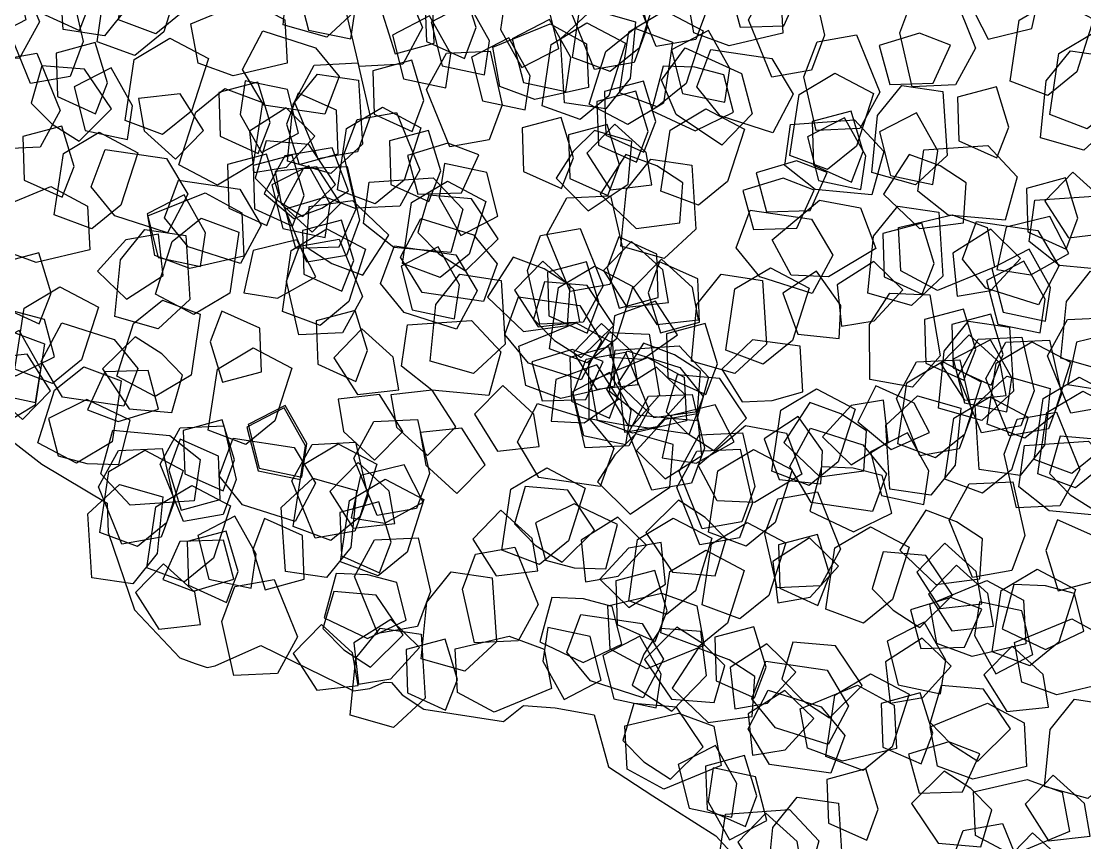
# Model space of a CAD drawing. Header units: metres. Extents: x 1851758 to 1852050, y 5187822 to 5188223.
# Drawn here: x 1851866.828 to 1851867.904, y 5187882.255 to 5187883.087 of the extents above; entities that cross this region are included whole.
import ezdxf

# ---------------------------------------------------------------- set-up
doc = ezdxf.new("R2010")
doc.units = ezdxf.units.M
doc.header["$LTSCALE"] = 2.5
for name, color, linetype in [('PRO_VOI', 7, 'CONTINUOUS'), ('PRO_VOI_PLANCHETTES', 232, 'CONTINUOUS'), ('PRO_VOI_VEG', 81, 'CONTINUOUS')]:
    doc.layers.add(name, color=color, linetype=linetype)

# ---------------------------------------------------------------- blocks, each defined once
blk = doc.blocks.new('arbuste fleurs jaunes')
at = {"layer": 'PRO_VOI_VEG', "color": 76}
blk.add_lwpolyline([(-1.4435, -1.2399), (-0.9817, -1.3474), (-0.8287, -1.3634), (-0.8017, -1.4164), (-0.6877, -1.5364), (-0.5637, -1.586), (-0.5307, -1.5835), (-0.5049, -1.5805), (-0.4917, -1.5706), (-0.4256, -1.4943), (-0.2168, -1.4996), (-0.1885, -1.4808), (-0.1674, -1.457), (-0.1536, -1.4517), (-0.124, -1.4652), (-0.072, -1.4732), (0.0849, -1.428), (0.1084, -1.3819), (0.1684, -1.3593), (0.2458, -1.3393), (0.3162, -1.4228), (0.4223, -1.4384), (0.5719, -1.4579), (0.6235, -1.4795)], dxfattribs=at)
at = {"layer": 'PRO_VOI_VEG'}
for points in [[(0.3293, 0.2892), (0.3958, 0.237), (0.467, 0.294), (0.448, 0.3795), (0.3815, 0.3605)], [(0.6375, 0.3094), (0.6993, 0.1954), (0.666, 0.1146), (0.5758, 0.1004), (0.5378, 0.2097), (0.5568, 0.2857)], [(-0.3283, -0.2392), (-0.39, -0.1252), (-0.3567, -0.0444), (-0.2665, -0.0302), (-0.2285, -0.1394), (-0.2475, -0.2155)], [(0.1051, -0.0873), (0.2188, -0.0249), (0.2998, -0.0576), (0.3146, -0.1477), (0.2056, -0.1864), (0.1294, -0.1679)], [(0.1986, -0.0291), (0.1468, -0.0959), (0.2042, -0.1668), (0.2896, -0.1473), (0.2702, -0.0809)], [(0.7262, -0.0886), (0.6597, -0.0363), (0.5885, -0.0933), (0.6075, -0.1788), (0.674, -0.1598)], [(-0.4268, -0.099), (-0.4786, -0.1658), (-0.4211, -0.2367), (-0.3357, -0.2172), (-0.3552, -0.1508)], [(-0.8494, -0.1256), (-0.7876, -0.2396), (-0.8209, -0.3204), (-0.9111, -0.3346), (-0.9491, -0.2254), (-0.9301, -0.1493)], [(0.4524, -0.1227), (0.5141, -0.2368), (0.4809, -0.3175), (0.3907, -0.3318), (0.3527, -0.2225), (0.3717, -0.1465)], [(0.9535, -0.2401), (0.887, -0.1878), (0.8157, -0.2448), (0.8347, -0.3304), (0.9012, -0.3114)], [(-0.0413, -0.2462), (0.0205, -0.3602), (-0.0128, -0.441), (-0.103, -0.4553), (-0.141, -0.346), (-0.122, -0.2699)], [(0.6796, -0.2743), (0.7414, -0.3883), (0.7081, -0.4691), (0.6179, -0.4833), (0.5799, -0.374), (0.5989, -0.298)], [(-1.3111, -0.5302), (-1.3728, -0.4161), (-1.3396, -0.3353), (-1.2493, -0.3211), (-1.2113, -0.4304), (-1.2303, -0.5064)], [(0.7445, -0.5612), (0.6828, -0.4472), (0.716, -0.3664), (0.8063, -0.3522), (0.8443, -0.4615), (0.8253, -0.5375)], [(-0.726, -0.3725), (-0.6642, -0.4866), (-0.6975, -0.5673), (-0.7877, -0.5816), (-0.8257, -0.4723), (-0.8067, -0.3963)], [(0.186, -0.3977), (0.2477, -0.5118), (0.2145, -0.5925), (0.1242, -0.6068), (0.0862, -0.4975), (0.1052, -0.4215)], [(0.5971, -0.6733), (0.5354, -0.5593), (0.5686, -0.4785), (0.6589, -0.4643), (0.6969, -0.5736), (0.6779, -0.6496)], [(-0.6196, -0.5509), (-0.506, -0.4885), (-0.425, -0.5212), (-0.4101, -0.6113), (-0.5192, -0.65), (-0.5953, -0.6315)], [(0.5817, -0.5547), (0.5299, -0.6215), (0.5873, -0.6924), (0.6727, -0.6728), (0.6533, -0.6065)], [(-0.2912, -0.5666), (-0.3049, -0.6617), (-0.2096, -0.6944), (-0.1339, -0.6464), (-0.1629, -0.5706), (-0.2247, -0.5615)], [(-0.4382, -0.6113), (-0.49, -0.6781), (-0.4326, -0.749), (-0.3472, -0.7295), (-0.3666, -0.6631)], [(-0.294, -0.6195), (-0.2323, -0.7335), (-0.2655, -0.8143), (-0.3557, -0.8285), (-0.3937, -0.7192), (-0.3747, -0.6432)], [(0.6812, -0.6818), (0.6676, -0.7769), (0.7628, -0.8096), (0.8386, -0.7616), (0.8096, -0.6858), (0.7477, -0.6767)], [(-0.0165, -0.6967), (-0.0683, -0.7635), (-0.0108, -0.8344), (0.0746, -0.8149), (0.0551, -0.7485)], [(-0.9489, -0.7311), (-1.0008, -0.7979), (-0.9433, -0.8688), (-0.8579, -0.8493), (-0.8773, -0.7829)], [(-0.6373, -0.7705), (-0.7038, -0.7182), (-0.775, -0.7753), (-0.756, -0.8608), (-0.6895, -0.8418)], [(-0.9111, -0.8047), (-0.8494, -0.9187), (-0.8826, -0.9995), (-0.9728, -1.0137), (-1.0108, -0.9045), (-0.9918, -0.8284)], [(0.7734, -0.8884), (0.7216, -0.9552), (0.779, -1.0261), (0.8644, -1.0065), (0.845, -0.9402)], [(-0.249, -1.0931), (-0.3155, -1.0408), (-0.3867, -1.0978), (-0.3677, -1.1834), (-0.3012, -1.1643)], [(-0.4431, -1.3377), (-0.5048, -1.2237), (-0.4716, -1.1429), (-0.3813, -1.1287), (-0.3434, -1.2379), (-0.3623, -1.314)], [(0.263, -1.1555), (0.2111, -1.2224), (0.2686, -1.2932), (0.354, -1.2737), (0.3346, -1.2073)], [(-0.7933, -1.5132), (-0.8551, -1.3992), (-0.8218, -1.3184), (-0.7316, -1.3041), (-0.6936, -1.4134), (-0.7126, -1.4895)], [(0.4943, -1.2923), (0.4424, -1.3591), (0.4999, -1.43), (0.5853, -1.4104), (0.5659, -1.344)]]:
    blk.add_lwpolyline(points, close=True, dxfattribs=at)
at = {"layer": 'PRO_VOI_VEG', "color": 2}
for points in [[(0.4721, 0.1783), (0.4368, 0.2984), (0.4845, 0.3679), (0.5726, 0.3631), (0.5864, 0.2523), (0.5531, 0.1844)], [(0.2891, 0.2954), (0.3805, 0.2098), (0.3747, 0.1257), (0.2964, 0.0851), (0.2282, 0.1736), (0.2224, 0.249)], [(0.1504, 0.1335), (0.2417, 0.0479), (0.236, -0.0362), (0.1577, -0.0768), (0.0895, 0.0116), (0.0837, 0.0871)], [(0.3572, 0.1027), (0.419, -0.0113), (0.3857, -0.0921), (0.2955, -0.1063), (0.2575, 0.003), (0.2765, 0.079)], [(-0.4368, -0.2109), (-0.3849, -0.1441), (-0.4424, -0.0732), (-0.5278, -0.0927), (-0.5084, -0.1591)], [(0.862, -0.0788), (0.9237, -0.1929), (0.8904, -0.2737), (0.8002, -0.2879), (0.7622, -0.1786), (0.7812, -0.1026)], [(0.6011, -0.1763), (0.5161, -0.2682), (0.4319, -0.263), (0.3908, -0.185), (0.4788, -0.1162), (0.5542, -0.1099)], [(-0.6809, -0.2933), (-0.6184, -0.2407), (-0.6583, -0.1622), (-0.7429, -0.1634), (-0.738, -0.23)], [(-0.7585, -0.4637), (-0.8786, -0.4989), (-0.9481, -0.4512), (-0.9433, -0.3631), (-0.8325, -0.3493), (-0.7646, -0.3826)], [(-0.6286, -0.3997), (-0.5373, -0.4853), (-0.543, -0.5694), (-0.6213, -0.61), (-0.6895, -0.5215), (-0.6953, -0.4461)], [(-0.5546, -0.4056), (-0.6174, -0.4578), (-0.5779, -0.5366), (-0.4933, -0.536), (-0.4979, -0.4694)], [(-0.8426, -0.5879), (-0.7908, -0.521), (-0.8483, -0.4502), (-0.9337, -0.4697), (-0.9142, -0.5361)], [(-0.7634, -0.5778), (-0.701, -0.5252), (-0.7409, -0.4467), (-0.8255, -0.4479), (-0.8205, -0.5145)], [(-0.4063, -0.5713), (-0.3545, -0.5045), (-0.412, -0.4336), (-0.4974, -0.4531), (-0.4779, -0.5195)], [(-0.0534, -0.5701), (0.0093, -0.5179), (-0.0301, -0.4391), (-0.1147, -0.4398), (-0.1102, -0.5064)], [(0.0434, -0.5809), (0.1059, -0.5283), (0.066, -0.4497), (-0.0186, -0.4509), (-0.0137, -0.5175)], [(-1.4398, -0.6101), (-1.388, -0.5433), (-1.4454, -0.4724), (-1.5308, -0.492), (-1.5114, -0.5583)], [(-0.6507, -0.5844), (-0.7166, -0.5192), (-0.7966, -0.5743), (-0.8029, -0.6606), (-0.7274, -0.6817), (-0.6848, -0.6389)], [(-0.995, -0.6733), (-0.9679, -0.5963), (-1.0422, -0.5489), (-1.1144, -0.5929), (-1.0764, -0.6477)], [(-0.3088, -0.6731), (-0.4287, -0.7091), (-0.4985, -0.6619), (-0.4943, -0.5738), (-0.3836, -0.5593), (-0.3154, -0.5922)], [(-0.6817, -0.6913), (-0.6546, -0.6143), (-0.7289, -0.5669), (-0.8012, -0.6109), (-0.7631, -0.6658)], [(-1.3396, -0.596), (-1.2482, -0.6816), (-1.254, -0.7657), (-1.3323, -0.8064), (-1.4004, -0.7179), (-1.4063, -0.6425)], [(-1.1874, -0.7221), (-1.1553, -0.6351), (-1.2386, -0.5851), (-1.3197, -0.6151), (-1.3077, -0.6925), (-1.2512, -0.7136)], [(-0.5525, -0.7271), (-0.5388, -0.632), (-0.6341, -0.5994), (-0.7098, -0.6473), (-0.6808, -0.7232), (-0.619, -0.7323)], [(0.1821, -0.7423), (0.062, -0.7776), (-0.0075, -0.7299), (-0.0028, -0.6418), (0.1081, -0.628), (0.176, -0.6613)], [(0.9061, -0.7436), (0.9221, -0.8349), (1.0193, -0.8364), (1.0744, -0.7697), (1.0251, -0.7088), (0.9656, -0.7189)], [(0.9488, -0.9226), (1.0006, -0.8558), (0.9431, -0.7849), (0.8577, -0.8045), (0.8772, -0.8708)], [(0.0629, -0.914), (-0.057, -0.95), (-0.1269, -0.9027), (-0.1227, -0.8146), (-0.0119, -0.8001), (0.0562, -0.833)], [(-0.2801, -1.004), (-0.253, -0.9269), (-0.3273, -0.8796), (-0.3996, -0.9236), (-0.3615, -0.9784)], [(1.1955, -0.8792), (1.2573, -0.9932), (1.224, -1.074), (1.1338, -1.0883), (1.0958, -0.979), (1.1148, -0.903)], [(-0.7046, -1.1436), (-0.7398, -1.0234), (-0.6921, -0.9539), (-0.604, -0.9587), (-0.5902, -1.0695), (-0.6235, -1.1375)], [(0.1435, -1.0606), (0.1269, -0.9694), (0.0297, -0.9685), (-0.025, -1.0356), (0.0248, -1.0962), (0.0842, -1.0856)], [(-1.1116, -1.1955), (-1.1468, -1.0753), (-1.0991, -1.0058), (-1.011, -1.0106), (-0.9973, -1.1214), (-1.0306, -1.1894)], [(0.3886, -1.1181), (0.3036, -1.21), (0.2194, -1.2048), (0.1783, -1.1268), (0.2664, -1.058), (0.3418, -1.0517)], [(-0.8803, -1.1709), (-1.0004, -1.2062), (-1.0699, -1.1585), (-1.0651, -1.0704), (-0.9543, -1.0566), (-0.8864, -1.0899)], [(0.5159, -1.0947), (0.636, -1.0594), (0.7055, -1.1071), (0.7007, -1.1952), (0.5899, -1.209), (0.522, -1.1757)], [(1.2181, -1.1503), (1.1331, -1.2422), (1.0489, -1.237), (1.0078, -1.1589), (1.0959, -1.0902), (1.1712, -1.0839)], [(-0.6524, -1.1371), (-0.5322, -1.1019), (-0.4627, -1.1496), (-0.4675, -1.2376), (-0.5783, -1.2514), (-0.6462, -1.2181)], [(0.7303, -1.2456), (0.6104, -1.2816), (0.5406, -1.2343), (0.5448, -1.1462), (0.6556, -1.1317), (0.7237, -1.1646)], [(-1.055, -1.2816), (-1.028, -1.2046), (-1.1022, -1.1572), (-1.1745, -1.2012), (-1.1364, -1.256)], [(-0.6864, -1.3135), (-0.624, -1.2608), (-0.6639, -1.1823), (-0.7485, -1.1835), (-0.7435, -1.2501)], [(-0.0575, -1.1739), (0.0043, -1.2879), (-0.029, -1.3687), (-0.1192, -1.383), (-0.1572, -1.2737), (-0.1382, -1.1977)], [(-0.8401, -1.2823), (-0.8566, -1.191), (-0.9538, -1.1902), (-1.0085, -1.2573), (-0.9588, -1.3179), (-0.8994, -1.3073)], [(-0.6706, -1.2848), (-0.7843, -1.3473), (-0.8652, -1.3146), (-0.8801, -1.2244), (-0.771, -1.1857), (-0.6949, -1.2043)], [(0.1777, -1.336), (0.2295, -1.2692), (0.172, -1.1983), (0.0866, -1.2179), (0.1061, -1.2842)], [(-0.4645, -1.3883), (-0.4021, -1.3357), (-0.442, -1.2571), (-0.5266, -1.2583), (-0.5216, -1.3249)], [(0.1449, -1.327), (0.0599, -1.4189), (-0.0242, -1.4137), (-0.0653, -1.3356), (0.0227, -1.2669), (0.0981, -1.2606)], [(0.5219, -1.3245), (0.4369, -1.4164), (0.3527, -1.4112), (0.3116, -1.3331), (0.3996, -1.2644), (0.475, -1.2581)], [(0.7694, -1.2944), (0.8311, -1.4085), (0.7979, -1.4892), (0.7076, -1.5035), (0.6696, -1.3942), (0.6886, -1.3182)], [(0.6006, -1.4539), (0.6525, -1.3871), (0.595, -1.3162), (0.5096, -1.3357), (0.529, -1.4021)], [(-0.1404, -1.3376), (-0.0786, -1.4516), (-0.1119, -1.5324), (-0.2021, -1.5467), (-0.2401, -1.4374), (-0.2211, -1.3614)]]:
    blk.add_lwpolyline(points, close=True, dxfattribs=at)
at = {"layer": 'PRO_VOI_VEG', "color": 67}
for points in [[(0.573, 0.1506), (0.5377, 0.2707), (0.5854, 0.3403), (0.6735, 0.3355), (0.6873, 0.2246), (0.654, 0.1567)], [(0.0308, -0.0162), (-0.0606, 0.0694), (-0.0548, 0.1535), (0.0235, 0.1941), (0.0916, 0.1056), (0.0974, 0.0302)], [(0.2012, 0.1331), (0.2534, 0.0703), (0.3322, 0.1097), (0.3315, 0.1943), (0.2649, 0.1898)], [(-0.1218, 0.1112), (-0.0696, 0.0485), (0.0092, 0.0879), (0.0085, 0.1725), (-0.0581, 0.168)], [(-0.2075, -0.0582), (-0.2989, 0.0273), (-0.2931, 0.1115), (-0.2148, 0.1521), (-0.1467, 0.0636), (-0.1408, -0.0118)], [(-0.1966, 0.0652), (-0.1116, 0.1572), (-0.0275, 0.1519), (0.0137, 0.0739), (-0.0744, 0.0051), (-0.1498, -0.0012)], [(0.6645, 0.0646), (0.6374, -0.0124), (0.7117, -0.0598), (0.7839, -0.0158), (0.7459, 0.039)], [(0.6645, 0.0646), (0.6374, -0.0124), (0.7117, -0.0598), (0.7839, -0.0158), (0.7459, 0.039)], [(-0.3017, -0.1525), (-0.3931, -0.0669), (-0.3873, 0.0172), (-0.309, 0.0579), (-0.2408, -0.0306), (-0.235, -0.106)], [(-0.352, -0.1495), (-0.3873, -0.0294), (-0.3396, 0.0402), (-0.2515, 0.0354), (-0.2377, -0.0754), (-0.271, -0.1434)], [(-0.2355, -0.1744), (-0.2707, -0.0543), (-0.223, 0.0152), (-0.135, 0.0105), (-0.1212, -0.1004), (-0.1545, -0.1683)], [(-0.1813, -0.036), (-0.1461, -0.1561), (-0.1938, -0.2256), (-0.2819, -0.2208), (-0.2957, -0.11), (-0.2624, -0.0421)], [(-0.1783, -0.0882), (-0.1617, -0.1795), (-0.0645, -0.1803), (-0.0099, -0.1132), (-0.0596, -0.0527), (-0.119, -0.0632)], [(-0.6116, -0.1128), (-0.674, -0.1654), (-0.6341, -0.244), (-0.5495, -0.2428), (-0.5544, -0.1762)], [(-0.0761, -0.32), (-0.1113, -0.1998), (-0.0636, -0.1303), (0.0244, -0.1351), (0.0382, -0.2459), (0.0049, -0.3139)], [(0.0832, -0.2056), (0.1354, -0.2684), (0.2142, -0.229), (0.2136, -0.1444), (0.1469, -0.1489)], [(0.8652, -0.3803), (0.7739, -0.2947), (0.7796, -0.2106), (0.8579, -0.1699), (0.9261, -0.2584), (0.9319, -0.3338)], [(0.0739, -0.2491), (0.1261, -0.3119), (0.2049, -0.2725), (0.2042, -0.1879), (0.1376, -0.1924)], [(-0.2175, -0.2358), (-0.2445, -0.3128), (-0.1703, -0.3602), (-0.098, -0.3162), (-0.1361, -0.2614)], [(-0.2175, -0.2358), (-0.2445, -0.3128), (-0.1703, -0.3602), (-0.098, -0.3162), (-0.1361, -0.2614)], [(-0.2798, -0.3852), (-0.193, -0.4178), (-0.1424, -0.3348), (-0.1719, -0.2535), (-0.2494, -0.265), (-0.2708, -0.3214)], [(-1.2183, -0.4654), (-1.2536, -0.3452), (-1.2058, -0.2757), (-1.1178, -0.2805), (-1.104, -0.3913), (-1.1373, -0.4593)], [(0.4516, -0.2959), (0.3747, -0.2683), (0.3269, -0.3423), (0.3704, -0.4148), (0.4255, -0.3771)], [(0.7711, -0.4745), (0.6797, -0.3889), (0.6855, -0.3048), (0.7638, -0.2642), (0.8319, -0.3527), (0.8377, -0.4281)], [(0.7178, -0.4924), (0.6265, -0.4068), (0.6323, -0.3226), (0.7105, -0.282), (0.7787, -0.3705), (0.7845, -0.4459)], [(0.7208, -0.4715), (0.6855, -0.3514), (0.7332, -0.2818), (0.8213, -0.2866), (0.8351, -0.3975), (0.8018, -0.4654)], [(-1.0817, -0.4109), (-0.9967, -0.3189), (-0.9126, -0.3242), (-0.8715, -0.4022), (-0.9595, -0.471), (-1.0349, -0.4773)], [(0.6117, -0.3223), (0.5846, -0.3994), (0.6589, -0.4467), (0.7312, -0.4027), (0.6931, -0.3479)], [(0.6117, -0.3223), (0.5846, -0.3994), (0.6589, -0.4467), (0.7312, -0.4027), (0.6931, -0.3479)], [(0.8373, -0.4965), (0.802, -0.3763), (0.8497, -0.3068), (0.9378, -0.3116), (0.9516, -0.4224), (0.9183, -0.4903)], [(0.856, -0.5195), (0.8208, -0.3994), (0.8685, -0.3298), (0.9565, -0.3346), (0.9703, -0.4455), (0.937, -0.5134)], [(-0.1575, -0.5816), (-0.2489, -0.496), (-0.2431, -0.4119), (-0.1648, -0.3713), (-0.0966, -0.4598), (-0.0908, -0.5352)], [(0.1778, -0.5572), (0.1425, -0.437), (0.1902, -0.3675), (0.2783, -0.3723), (0.2921, -0.4831), (0.2588, -0.551)], [(0.6237, -0.5866), (0.5323, -0.501), (0.5381, -0.4169), (0.6164, -0.3763), (0.6845, -0.4647), (0.6904, -0.5402)], [(-0.6715, -0.5918), (-0.7067, -0.4717), (-0.659, -0.4021), (-0.5709, -0.4069), (-0.5572, -0.5178), (-0.5905, -0.5857)], [(-0.6715, -0.5918), (-0.7067, -0.4717), (-0.659, -0.4021), (-0.5709, -0.4069), (-0.5572, -0.5178), (-0.5905, -0.5857)], [(-0.5721, -0.4692), (-0.5199, -0.5319), (-0.4411, -0.4925), (-0.4417, -0.4079), (-0.5083, -0.4124)], [(0.5734, -0.5836), (0.5381, -0.4635), (0.5858, -0.3939), (0.6739, -0.3987), (0.6877, -0.5096), (0.6544, -0.5775)], [(0.8383, -0.3902), (0.9296, -0.4758), (0.9239, -0.5599), (0.8456, -0.6005), (0.7774, -0.512), (0.7716, -0.4366)], [(0.6899, -0.6085), (0.6546, -0.4884), (0.7023, -0.4189), (0.7904, -0.4237), (0.8042, -0.5345), (0.7709, -0.6024)], [(-1.453, -0.4503), (-1.3617, -0.5359), (-1.3674, -0.62), (-1.4457, -0.6606), (-1.5139, -0.5721), (-1.5197, -0.4967)], [(-1.3256, -0.657), (-1.417, -0.5714), (-1.4112, -0.4873), (-1.3329, -0.4467), (-1.2647, -0.5351), (-1.2589, -0.6106)], [(-0.0873, -0.4374), (-0.1144, -0.5144), (-0.0401, -0.5618), (0.0322, -0.5178), (-0.0059, -0.463)], [(-0.0873, -0.4374), (-0.1144, -0.5144), (-0.0401, -0.5618), (0.0322, -0.5178), (-0.0059, -0.463)], [(-0.0177, -0.4443), (-0.0447, -0.5213), (0.0295, -0.5687), (0.1018, -0.5247), (0.0637, -0.4698)], [(-1.1205, -0.6449), (-1.1557, -0.5248), (-1.108, -0.4553), (-1.02, -0.4601), (-1.0062, -0.5709), (-1.0395, -0.6388)], [(-0.1931, -0.4571), (-0.1017, -0.5427), (-0.1075, -0.6269), (-0.1858, -0.6675), (-0.2539, -0.579), (-0.2598, -0.5036)], [(-0.7586, -0.5122), (-0.8354, -0.4846), (-0.8832, -0.5586), (-0.8397, -0.6311), (-0.7846, -0.5934)], [(-0.4895, -0.6723), (-0.5247, -0.5522), (-0.477, -0.4826), (-0.389, -0.4874), (-0.3752, -0.5982), (-0.4085, -0.6662)], [(-0.8835, -0.4954), (-0.8482, -0.6155), (-0.896, -0.685), (-0.984, -0.6803), (-0.9978, -0.5694), (-0.9645, -0.5015)], [(-0.1472, -0.704), (-0.1824, -0.5839), (-0.1347, -0.5144), (-0.0466, -0.5192), (-0.0329, -0.63), (-0.0661, -0.6979)], [(-0.1472, -0.704), (-0.1824, -0.5839), (-0.1347, -0.5144), (-0.0466, -0.5192), (-0.0329, -0.63), (-0.0661, -0.6979)], [(0.4292, -0.6341), (0.506, -0.6616), (0.5539, -0.5877), (0.5103, -0.5151), (0.4552, -0.5528)], [(-0.6662, -0.7512), (-0.7575, -0.6656), (-0.7518, -0.5815), (-0.6735, -0.5409), (-0.6053, -0.6294), (-0.5995, -0.7048)], [(-0.2339, -0.5488), (-0.2609, -0.6259), (-0.1867, -0.6732), (-0.1144, -0.6292), (-0.1525, -0.5744)], [(-0.2339, -0.5488), (-0.2609, -0.6259), (-0.1867, -0.6732), (-0.1144, -0.6292), (-0.1525, -0.5744)], [(0.3651, -0.7409), (0.3299, -0.6208), (0.3776, -0.5512), (0.4656, -0.556), (0.4794, -0.6668), (0.4461, -0.7348)], [(-0.248, -0.6349), (-0.1281, -0.5989), (-0.0583, -0.6461), (-0.0625, -0.7342), (-0.1732, -0.7487), (-0.2414, -0.7158)], [(-0.7512, -0.6721), (-0.699, -0.7349), (-0.6202, -0.6955), (-0.6209, -0.6109), (-0.6875, -0.6154)], [(-0.7512, -0.6721), (-0.699, -0.7349), (-0.6202, -0.6955), (-0.6209, -0.6109), (-0.6875, -0.6154)], [(-0.0445, -0.7288), (0.0405, -0.6369), (0.1246, -0.6422), (0.1657, -0.7202), (0.0777, -0.7889), (0.0023, -0.7952)], [(-0.0445, -0.7288), (0.0405, -0.6369), (0.1246, -0.6422), (0.1657, -0.7202), (0.0777, -0.7889), (0.0023, -0.7952)], [(-0.0399, -0.6506), (-0.1023, -0.7032), (-0.0624, -0.7817), (0.0222, -0.7805), (0.0172, -0.714)], [(-0.0399, -0.6506), (-0.1023, -0.7032), (-0.0624, -0.7817), (0.0222, -0.7805), (0.0172, -0.714)], [(-0.0046, -0.6456), (0.0868, -0.7312), (0.081, -0.8153), (0.0027, -0.8559), (-0.0655, -0.7675), (-0.0713, -0.692)], [(0.1609, -0.8772), (0.0695, -0.7917), (0.0753, -0.7075), (0.1536, -0.6669), (0.2218, -0.7554), (0.2276, -0.8308)], [(0.4528, -0.6906), (0.4694, -0.7819), (0.5666, -0.7827), (0.6213, -0.7156), (0.5716, -0.655), (0.5122, -0.6656)], [(-1.1704, -0.8781), (-1.2056, -0.7579), (-1.1579, -0.6884), (-1.0699, -0.6932), (-1.0561, -0.804), (-1.0894, -0.872)], [(-0.6265, -0.681), (-0.5351, -0.7666), (-0.5409, -0.8507), (-0.6192, -0.8913), (-0.6874, -0.8028), (-0.6932, -0.7274)], [(-0.1683, -0.7432), (-0.1161, -0.806), (-0.0373, -0.7666), (-0.038, -0.682), (-0.1046, -0.6865)], [(0.0989, -0.8174), (0.1758, -0.8449), (0.2236, -0.7709), (0.1801, -0.6984), (0.125, -0.7361)], [(0.2864, -0.9052), (0.195, -0.8196), (0.2008, -0.7355), (0.2791, -0.6948), (0.3473, -0.7833), (0.3531, -0.8587)], [(0.9233, -0.8853), (0.888, -0.7652), (0.9357, -0.6956), (1.0238, -0.7004), (1.0376, -0.8112), (1.0043, -0.8792)], [(0.9233, -0.8853), (0.888, -0.7652), (0.9357, -0.6956), (1.0238, -0.7004), (1.0376, -0.8112), (1.0043, -0.8792)], [(0.2959, -0.9369), (0.2045, -0.8513), (0.2103, -0.7672), (0.2886, -0.7266), (0.3568, -0.815), (0.3626, -0.8905)], [(0.7442, -0.7258), (0.7171, -0.8028), (0.7914, -0.8502), (0.8636, -0.8062), (0.8256, -0.7514)], [(0.4664, -0.7398), (0.5578, -0.8254), (0.552, -0.9096), (0.4737, -0.9502), (0.4056, -0.8617), (0.3997, -0.7863)], [(-0.8169, -0.7534), (-0.7816, -0.8736), (-0.8293, -0.9431), (-0.9174, -0.9383), (-0.9312, -0.8275), (-0.8979, -0.7595)], [(0.5814, -0.9483), (0.5462, -0.8282), (0.5939, -0.7587), (0.682, -0.7635), (0.6957, -0.8743), (0.6624, -0.9422)], [(0.7844, -0.7568), (0.7573, -0.8338), (0.8316, -0.8812), (0.9039, -0.8372), (0.8658, -0.7824)], [(0.7681, -0.8508), (0.8531, -0.7588), (0.9373, -0.7641), (0.9784, -0.8421), (0.8903, -0.9109), (0.8149, -0.9172)], [(0.9566, -0.8495), (1.0416, -0.7576), (1.1257, -0.7628), (1.1668, -0.8409), (1.0788, -0.9096), (1.0034, -0.9159)], [(0.9566, -0.8495), (1.0416, -0.7576), (1.1257, -0.7628), (1.1668, -0.8409), (1.0788, -0.9096), (1.0034, -0.9159)], [(0.7377, -0.8773), (0.7899, -0.9401), (0.8687, -0.9006), (0.868, -0.8161), (0.8014, -0.8206)], [(-1.2858, -0.9209), (-1.2008, -0.829), (-1.1166, -0.8342), (-1.0755, -0.9123), (-1.1636, -0.981), (-1.2389, -0.9873)], [(-0.5083, -0.8268), (-0.5354, -0.9038), (-0.4611, -0.9512), (-0.3889, -0.9072), (-0.4269, -0.8523)], [(-0.8182, -0.9368), (-0.7829, -1.0569), (-0.8306, -1.1264), (-0.9187, -1.1216), (-0.9325, -1.0108), (-0.8992, -0.9429)], [(-0.3224, -1.1567), (-0.4137, -1.0712), (-0.408, -0.987), (-0.3297, -0.9464), (-0.2615, -1.0349), (-0.2557, -1.1103)], [(-0.0635, -1.115), (-0.0988, -0.9949), (-0.0511, -0.9254), (0.037, -0.9301), (0.0508, -1.041), (0.0175, -1.1089)], [(0.2985, -1.1316), (0.2632, -1.0114), (0.311, -0.9419), (0.399, -0.9467), (0.4128, -1.0575), (0.3795, -1.1255)], [(0.1982, -0.983), (0.1213, -0.9555), (0.0735, -1.0294), (0.117, -1.102), (0.1721, -1.0642)], [(0.1412, -1.0846), (0.218, -1.1122), (0.2659, -1.0382), (0.2223, -0.9657), (0.1673, -1.0034)], [(0.8734, -1.0758), (0.9584, -0.9839), (1.0425, -0.9892), (1.0836, -1.0672), (0.9956, -1.1359), (0.9202, -1.1422)], [(0.7063, -1.2189), (0.671, -1.0987), (0.7188, -1.0292), (0.8068, -1.034), (0.8206, -1.1448), (0.7873, -1.2128)], [(0.826, -1.022), (0.7635, -1.0746), (0.8035, -1.1532), (0.888, -1.152), (0.8831, -1.0854)], [(0.826, -1.022), (0.7635, -1.0746), (0.8035, -1.1532), (0.888, -1.152), (0.8831, -1.0854)], [(-0.4166, -1.251), (-0.5079, -1.1654), (-0.5021, -1.0813), (-0.4239, -1.0407), (-0.3557, -1.1291), (-0.3499, -1.2046)], [(-0.0993, -1.0421), (-0.1264, -1.1192), (-0.0521, -1.1665), (0.0201, -1.1225), (-0.0179, -1.0677)], [(-0.4669, -1.248), (-0.5021, -1.1279), (-0.4544, -1.0583), (-0.3663, -1.0631), (-0.3525, -1.174), (-0.3858, -1.2419)], [(0.6193, -1.1532), (0.7043, -1.0613), (0.7884, -1.0665), (0.8295, -1.1446), (0.7415, -1.2133), (0.6661, -1.2196)], [(0.6193, -1.1532), (0.7043, -1.0613), (0.7884, -1.0665), (0.8295, -1.1446), (0.7415, -1.2133), (0.6661, -1.2196)], [(1.1402, -1.0607), (1.1132, -1.1377), (1.1874, -1.1851), (1.2597, -1.1411), (1.2216, -1.0863)], [(-1.218, -1.1144), (-1.2015, -1.2057), (-1.1043, -1.2065), (-1.0496, -1.1394), (-1.0993, -1.0789), (-1.1587, -1.0894)], [(-0.8136, -1.1471), (-0.8658, -1.0843), (-0.9446, -1.1237), (-0.9439, -1.2083), (-0.8773, -1.2038)], [(-0.3503, -1.2729), (-0.3856, -1.1528), (-0.3379, -1.0833), (-0.2498, -1.0881), (-0.236, -1.1989), (-0.2693, -1.2668)], [(0.8568, -1.1447), (0.909, -1.2074), (0.9878, -1.168), (0.9871, -1.0834), (0.9205, -1.0879)], [(-0.6882, -1.1124), (-0.7506, -1.165), (-0.7107, -1.2435), (-0.6261, -1.2423), (-0.631, -1.1757)], [(-0.0422, -1.0979), (0.0492, -1.1835), (0.0434, -1.2676), (-0.0349, -1.3083), (-0.1031, -1.2198), (-0.1089, -1.1443)], [(0.3232, -1.108), (0.2911, -1.195), (0.3744, -1.245), (0.4556, -1.215), (0.4436, -1.1376), (0.387, -1.1165)], [(0.3232, -1.108), (0.2911, -1.195), (0.3744, -1.245), (0.4556, -1.215), (0.4436, -1.1376), (0.387, -1.1165)], [(-1.079, -1.124), (-1.0437, -1.2441), (-1.0915, -1.3137), (-1.1795, -1.3089), (-1.1933, -1.198), (-1.16, -1.1301)], [(-0.9064, -1.1264), (-0.8711, -1.2465), (-0.9188, -1.316), (-1.0069, -1.3112), (-1.0207, -1.2004), (-0.9874, -1.1325)], [(-0.6726, -1.3322), (-0.764, -1.2466), (-0.7582, -1.1625), (-0.6799, -1.1219), (-0.6117, -1.2104), (-0.6059, -1.2858)], [(-0.3309, -1.1303), (-0.3934, -1.1829), (-0.3535, -1.2614), (-0.2689, -1.2602), (-0.2738, -1.1937)], [(0.6523, -1.1598), (0.5754, -1.1323), (0.5276, -1.2063), (0.5711, -1.2788), (0.6262, -1.2411)], [(1.1512, -1.1839), (1.1241, -1.2609), (1.1984, -1.3083), (1.2707, -1.2643), (1.2326, -1.2095)], [(1.1512, -1.1839), (1.1241, -1.2609), (1.1984, -1.3083), (1.2707, -1.2643), (1.2326, -1.2095)], [(-0.7668, -1.4265), (-0.8582, -1.3409), (-0.8524, -1.2568), (-0.7741, -1.2161), (-0.7059, -1.3046), (-0.7001, -1.38)], [(0.7906, -1.208), (0.7282, -1.2606), (0.7681, -1.3391), (0.8527, -1.3379), (0.8477, -1.2713)], [(0.7906, -1.208), (0.7282, -1.2606), (0.7681, -1.3391), (0.8527, -1.3379), (0.8477, -1.2713)], [(-0.8171, -1.4235), (-0.8523, -1.3034), (-0.8046, -1.2338), (-0.7166, -1.2386), (-0.7028, -1.3494), (-0.7361, -1.4174)], [(-0.7006, -1.4484), (-0.7358, -1.3283), (-0.6881, -1.2588), (-0.6, -1.2635), (-0.5863, -1.3744), (-0.6196, -1.4423)], [(0.5563, -1.2863), (0.4939, -1.3389), (0.5338, -1.4174), (0.6184, -1.4162), (0.6134, -1.3496)], [(0.5563, -1.2863), (0.4939, -1.3389), (0.5338, -1.4174), (0.6184, -1.4162), (0.6134, -1.3496)], [(-0.5312, -1.3952), (-0.5834, -1.3324), (-0.6622, -1.3719), (-0.6615, -1.4564), (-0.5949, -1.4519)], [(-0.4566, -1.3618), (-0.3652, -1.4474), (-0.371, -1.5315), (-0.4493, -1.5721), (-0.5175, -1.4836), (-0.5233, -1.4082)], [(0.6446, -1.3742), (0.6175, -1.4512), (0.6918, -1.4986), (0.7641, -1.4546), (0.726, -1.3998)], [(0.6446, -1.3742), (0.6175, -1.4512), (0.6918, -1.4986), (0.7641, -1.4546), (0.726, -1.3998)], [(-0.3319, -1.4047), (-0.359, -1.4818), (-0.2847, -1.5291), (-0.2125, -1.4851), (-0.2506, -1.4303)], [(-0.3319, -1.4047), (-0.359, -1.4818), (-0.2847, -1.5291), (-0.2125, -1.4851), (-0.2506, -1.4303)], [(-0.6735, -1.4267), (-0.7006, -1.5037), (-0.6263, -1.5511), (-0.554, -1.5071), (-0.5921, -1.4523)], [(-0.6735, -1.4267), (-0.7006, -1.5037), (-0.6263, -1.5511), (-0.554, -1.5071), (-0.5921, -1.4523)]]:
    blk.add_lwpolyline(points, close=True, dxfattribs=at)
at = {"layer": 'PRO_VOI_VEG', "color": 76}
for points in [[(0.4516, 0.1565), (0.3889, 0.1043), (0.4283, 0.0255), (0.5129, 0.0262), (0.5084, 0.0928)], [(0.6558, 0.0477), (0.5931, -0.0045), (0.6325, -0.0832), (0.7171, -0.0826), (0.7126, -0.016)], [(-0.105, -0.017), (0.0151, 0.0182), (0.0846, -0.0295), (0.0798, -0.1176), (-0.031, -0.1314), (-0.0989, -0.0981)], [(0.2051, -0.0116), (0.1423, -0.0638), (0.1817, -0.1426), (0.2663, -0.1419), (0.2618, -0.0753)], [(-0.2017, -0.1325), (-0.2645, -0.1847), (-0.225, -0.2635), (-0.1405, -0.2628), (-0.145, -0.1962)], [(-0.207, -0.1573), (-0.2698, -0.2095), (-0.2303, -0.2883), (-0.1458, -0.2876), (-0.1503, -0.221)], [(0.43, -0.1572), (0.3672, -0.2094), (0.4066, -0.2882), (0.4912, -0.2876), (0.4867, -0.2209)], [(-0.3219, -0.2691), (-0.3847, -0.3213), (-0.3453, -0.4001), (-0.2607, -0.3995), (-0.2652, -0.3328)], [(0.6342, -0.266), (0.5714, -0.3182), (0.6108, -0.3969), (0.6954, -0.3963), (0.6909, -0.3297)], [(-0.6451, -0.2909), (-0.7078, -0.3431), (-0.6684, -0.4219), (-0.5838, -0.4212), (-0.5883, -0.3546)], [(0.9972, -0.5394), (1.0299, -0.4526), (0.9469, -0.402), (0.8655, -0.4315), (0.8771, -0.509), (0.9335, -0.5304)], [(-0.9091, -0.4618), (-0.9719, -0.514), (-0.9325, -0.5927), (-0.8479, -0.5921), (-0.8524, -0.5255)], [(-0.3675, -0.6323), (-0.3348, -0.5455), (-0.4178, -0.4949), (-0.4992, -0.5244), (-0.4876, -0.6019), (-0.4313, -0.6234)], [(-1.2416, -0.527), (-1.3043, -0.5792), (-1.2649, -0.658), (-1.1803, -0.6574), (-1.1848, -0.5907)], [(-0.7124, -0.6707), (-0.6797, -0.5839), (-0.7627, -0.5333), (-0.8441, -0.5628), (-0.8325, -0.6403), (-0.7761, -0.6617)], [(-0.0814, -0.6936), (-0.0487, -0.6068), (-0.1317, -0.5562), (-0.2131, -0.5857), (-0.2015, -0.6632), (-0.1451, -0.6846)], [(0.9927, -0.7175), (1.0554, -0.6653), (1.016, -0.5865), (0.9314, -0.5871), (0.9359, -0.6537)], [(-0.5191, -0.6465), (-0.399, -0.6112), (-0.3295, -0.6589), (-0.3343, -0.747), (-0.4451, -0.7608), (-0.513, -0.7275)], [(0.2411, -0.7514), (0.2738, -0.6647), (0.1908, -0.6141), (0.1094, -0.6435), (0.121, -0.721), (0.1774, -0.7425)], [(0.5844, -0.7292), (0.4642, -0.7644), (0.3947, -0.7167), (0.3995, -0.6286), (0.5103, -0.6148), (0.5782, -0.6481)], [(-0.6383, -0.6444), (-0.7011, -0.6966), (-0.6617, -0.7753), (-0.5771, -0.7747), (-0.5816, -0.7081)], [(-1.1324, -0.7146), (-1.0123, -0.6794), (-0.9427, -0.7271), (-0.9475, -0.8152), (-1.0584, -0.829), (-1.1263, -0.7957)], [(-0.9716, -0.7092), (-0.8515, -0.6739), (-0.7819, -0.7216), (-0.7867, -0.8097), (-0.8975, -0.8235), (-0.9655, -0.7902)], [(0.77, -0.902), (0.8026, -0.8153), (0.7196, -0.7647), (0.6382, -0.7941), (0.6498, -0.8716), (0.7062, -0.8931)], [(0.0543, -0.9077), (0.1413, -0.9398), (0.1913, -0.8565), (0.1613, -0.7753), (0.0839, -0.7874), (0.0628, -0.8439)], [(0.5029, -0.8179), (0.4401, -0.8701), (0.4795, -0.9488), (0.5641, -0.9482), (0.5596, -0.8816)], [(0.2128, -1.1001), (0.1768, -0.9802), (0.224, -0.9104), (0.3121, -0.9146), (0.3266, -1.0254), (0.2937, -1.0935)], [(0.0573, -1.086), (0.0899, -0.9992), (0.0069, -0.9486), (-0.0744, -0.9781), (-0.0629, -1.0556), (-0.0065, -1.0771)], [(0.9897, -1.0987), (1.0223, -1.0119), (0.9394, -0.9613), (0.858, -0.9908), (0.8695, -1.0683), (0.9259, -1.0897)], [(0.6806, -1.1447), (0.7133, -1.0579), (0.6303, -1.0073), (0.5489, -1.0368), (0.5605, -1.1143), (0.6168, -1.1357)], [(0.2347, -1.0222), (0.1719, -1.0744), (0.2114, -1.1532), (0.2959, -1.1525), (0.2914, -1.0859)], [(-0.9186, -1.0338), (-0.9513, -1.1206), (-0.8683, -1.1712), (-0.7869, -1.1417), (-0.7985, -1.0642), (-0.8549, -1.0428)], [(0.4646, -1.0417), (0.4018, -1.0939), (0.4412, -1.1727), (0.5258, -1.1721), (0.5213, -1.1055)], [(0.4405, -1.3924), (0.4732, -1.3056), (0.3902, -1.2551), (0.3088, -1.2845), (0.3204, -1.362), (0.3768, -1.3835)], [(-0.2057, -1.441), (-0.1731, -1.3543), (-0.2561, -1.3037), (-0.3375, -1.3331), (-0.3259, -1.4106), (-0.2695, -1.4321)], [(-0.5863, -1.314), (-0.6491, -1.3662), (-0.6096, -1.4449), (-0.5251, -1.4443), (-0.5296, -1.3777)], [(-0.0922, -1.3262), (-0.155, -1.3784), (-0.1155, -1.4571), (-0.031, -1.4565), (-0.0355, -1.3899)]]:
    blk.add_lwpolyline(points, close=True, dxfattribs=at)
at = {"layer": 'PRO_VOI_VEG', "color": 88}
for points in [[(0.1306, -0.145), (0.0953, -0.0249), (0.143, 0.0447), (0.2311, 0.0399), (0.2449, -0.071), (0.2116, -0.1389)], [(-0.153, -0.0359), (-0.0278, -0.0352), (0.0258, -0.1003), (-0.0031, -0.1836), (-0.1134, -0.1663), (-0.1695, -0.1155)], [(0.3489, -0.0417), (0.3353, -0.1367), (0.4305, -0.1694), (0.5062, -0.1214), (0.4772, -0.0456), (0.4154, -0.0365)], [(0.5291, -0.1078), (0.6492, -0.0725), (0.7187, -0.1202), (0.7139, -0.2083), (0.6031, -0.2221), (0.5352, -0.1888)], [(0.6417, -0.1387), (0.5622, -0.1099), (0.5125, -0.1865), (0.5574, -0.2617), (0.6145, -0.2227)], [(-0.7449, -0.1367), (-0.653, -0.2217), (-0.6582, -0.3058), (-0.7362, -0.347), (-0.805, -0.2589), (-0.8113, -0.1835)], [(0.1696, -0.315), (0.2229, -0.2017), (0.3047, -0.1812), (0.3674, -0.2432), (0.3043, -0.3353), (0.2343, -0.3641)], [(-0.5017, -0.4179), (-0.5931, -0.3323), (-0.5873, -0.2482), (-0.509, -0.2076), (-0.4409, -0.2961), (-0.435, -0.3715)], [(0.1039, -0.2792), (0.224, -0.2439), (0.2936, -0.2916), (0.2888, -0.3797), (0.1779, -0.3935), (0.11, -0.3602)], [(0.5059, -0.2822), (0.5765, -0.3857), (0.5525, -0.4665), (0.4673, -0.4891), (0.42, -0.3879), (0.4307, -0.313)], [(0.2775, -0.3349), (0.2343, -0.4042), (0.2965, -0.4666), (0.3766, -0.4394), (0.3514, -0.3775)], [(0.3546, -0.5684), (0.3113, -0.4865), (0.2184, -0.5151), (0.1865, -0.5955), (0.2522, -0.6382), (0.3056, -0.6102)], [(0.4836, -0.4952), (0.4811, -0.5768), (0.5662, -0.5995), (0.6218, -0.5358), (0.5689, -0.495)], [(0.0761, -0.5703), (0.0071, -0.5267), (-0.0557, -0.5885), (-0.029, -0.6687), (0.033, -0.6439)], [(0.824, -0.7658), (0.7326, -0.6803), (0.7384, -0.5961), (0.8167, -0.5555), (0.8849, -0.644), (0.8907, -0.7194)], [(-0.8321, -0.5868), (-0.8949, -0.639), (-0.8554, -0.7178), (-0.7709, -0.7171), (-0.7754, -0.6505)], [(0.0238, -0.5926), (0.0943, -0.696), (0.0704, -0.7769), (-0.0149, -0.7995), (-0.0622, -0.6983), (-0.0514, -0.6234)], [(0.367, -0.6179), (0.3238, -0.6872), (0.386, -0.7496), (0.4661, -0.7224), (0.4409, -0.6605)], [(0.2252, -0.7921), (0.2784, -0.6788), (0.3602, -0.6584), (0.423, -0.7203), (0.3598, -0.8125), (0.2899, -0.8413)], [(0.0227, -0.7373), (-0.0463, -0.6936), (-0.1091, -0.7554), (-0.0824, -0.8357), (-0.0204, -0.8109)], [(0.3009, -0.9059), (0.2657, -0.7857), (0.3134, -0.7162), (0.4015, -0.721), (0.4152, -0.8318), (0.3819, -0.8997)], [(0.351, -1.0453), (0.3158, -0.9252), (0.3635, -0.8557), (0.4516, -0.8605), (0.4653, -0.9713), (0.432, -1.0392)], [(-0.1942, -1.049), (-0.1667, -0.9721), (-0.2406, -0.9243), (-0.3132, -0.9678), (-0.2755, -1.0229)], [(-0.3738, -1.0573), (-0.3462, -0.9804), (-0.4202, -0.9326), (-0.4927, -0.9761), (-0.455, -1.0312)], [(-0.2204, -1.3734), (-0.3118, -1.2878), (-0.306, -1.2037), (-0.2277, -1.1631), (-0.1596, -1.2516), (-0.1538, -1.327)], [(1.0882, -1.1922), (1.1796, -1.2778), (1.1738, -1.3619), (1.0955, -1.4025), (1.0274, -1.3141), (1.0216, -1.2386)], [(-0.1322, -1.3638), (-0.209, -1.3363), (-0.2568, -1.4103), (-0.2133, -1.4828), (-0.1582, -1.4451)]]:
    blk.add_lwpolyline(points, close=True, dxfattribs=at)
at = {"layer": 'PRO_VOI_VEG', "color": 52}
for points in [[(0.6184, -0.0194), (0.732, 0.0431), (0.813, 0.0103), (0.8278, -0.0798), (0.7188, -0.1185), (0.6426, -0.1)], [(0.3267, 0.0412), (0.2749, -0.0256), (0.3323, -0.0965), (0.4177, -0.0769), (0.3983, -0.0106)], [(0.3714, -0.021), (0.4851, 0.0415), (0.566, 0.0088), (0.5809, -0.0814), (0.4718, -0.1201), (0.3957, -0.1016)], [(-0.1253, 0.0158), (-0.1771, -0.051), (-0.1196, -0.1219), (-0.0342, -0.1023), (-0.0537, -0.0359)], [(0.6495, -0.1144), (0.5976, -0.1813), (0.6551, -0.2521), (0.7405, -0.2326), (0.7211, -0.1662)], [(-0.59, -0.1374), (-0.6418, -0.2042), (-0.5844, -0.2751), (-0.499, -0.2555), (-0.5184, -0.1892)], [(0.6496, -0.1407), (0.5978, -0.2075), (0.6553, -0.2784), (0.7407, -0.2588), (0.7212, -0.1925)], [(-0.486, -0.1673), (-0.5378, -0.2342), (-0.4804, -0.305), (-0.395, -0.2855), (-0.4144, -0.2191)], [(-0.8662, -0.1852), (-0.918, -0.252), (-0.8606, -0.3229), (-0.7752, -0.3034), (-0.7946, -0.237)], [(-0.6501, -0.1942), (-0.702, -0.261), (-0.6445, -0.3319), (-0.5591, -0.3124), (-0.5785, -0.246)], [(-0.1717, -0.282), (-0.1854, -0.3771), (-0.0902, -0.4098), (-0.0144, -0.3618), (-0.0434, -0.286), (-0.1053, -0.2769)], [(0.6554, -0.3137), (0.6035, -0.3805), (0.661, -0.4514), (0.7464, -0.4318), (0.727, -0.3655)], [(0.8077, -0.4791), (0.9213, -0.4166), (1.0023, -0.4493), (1.0171, -0.5395), (0.9081, -0.5782), (0.832, -0.5597)], [(-1.1907, -0.5594), (-1.2425, -0.6263), (-1.185, -0.6971), (-1.0996, -0.6776), (-1.1191, -0.6112)], [(-0.7443, -0.5719), (-0.7961, -0.6387), (-0.7387, -0.7096), (-0.6533, -0.6901), (-0.6727, -0.6237)], [(0.3768, -0.5821), (0.3631, -0.6772), (0.4584, -0.7098), (0.5341, -0.6618), (0.5051, -0.586), (0.4432, -0.5769)], [(-0.0252, -0.6511), (0.0884, -0.5886), (0.1694, -0.6214), (0.1843, -0.7115), (0.0752, -0.7502), (-0.0009, -0.7317)], [(0.0212, -0.6143), (0.0076, -0.7094), (0.1028, -0.742), (0.1785, -0.694), (0.1495, -0.6182), (0.0877, -0.6091)], [(0.2715, -0.7187), (0.205, -0.6665), (0.1337, -0.7235), (0.1527, -0.809), (0.2192, -0.79)], [(-0.4282, -0.7809), (-0.3146, -0.7184), (-0.2336, -0.7512), (-0.2188, -0.8413), (-0.3278, -0.88), (-0.404, -0.8615)], [(-0.5843, -1.0324), (-0.6361, -1.0992), (-0.5786, -1.1701), (-0.4932, -1.1505), (-0.5127, -1.0842)], [(-0.5844, -1.0379), (-0.6363, -1.1047), (-0.5788, -1.1756), (-0.4934, -1.156), (-0.5128, -1.0897)], [(0.2905, -1.2521), (0.3854, -1.2663), (0.4187, -1.1713), (0.3712, -1.0953), (0.2952, -1.1238), (0.2857, -1.1856)], [(-1.1363, -1.1207), (-1.1882, -1.1876), (-1.1307, -1.2584), (-1.0453, -1.2389), (-1.0647, -1.1725)], [(0.3803, -1.1284), (0.3666, -1.2235), (0.4618, -1.2561), (0.5376, -1.2082), (0.5086, -1.1324), (0.4467, -1.1233)], [(-0.5829, -1.2791), (-0.6347, -1.3459), (-0.5773, -1.4168), (-0.4919, -1.3972), (-0.5113, -1.3308)], [(0.5711, -1.41), (0.6847, -1.3475), (0.7657, -1.3802), (0.7805, -1.4704), (0.6715, -1.5091), (0.5954, -1.4905)]]:
    blk.add_lwpolyline(points, close=True, dxfattribs=at)
at = {"layer": 'PRO_VOI_VEG', "color": 55}
for points in [[(-0.3666, -0.2635), (-0.4026, -0.1436), (-0.3553, -0.0738), (-0.2672, -0.078), (-0.2527, -0.1887), (-0.2856, -0.2569)], [(-0.5074, -0.1978), (-0.4219, -0.1064), (-0.3377, -0.1122), (-0.2971, -0.1905), (-0.3856, -0.2586), (-0.461, -0.2645)], [(-0.2313, -0.2429), (-0.294, -0.2951), (-0.2546, -0.3738), (-0.17, -0.3732), (-0.1745, -0.3066)], [(0.5797, -0.28), (0.5169, -0.3322), (0.5564, -0.411), (0.6409, -0.4104), (0.6364, -0.3438)], [(-1.2386, -0.5236), (-1.2746, -0.4037), (-1.2273, -0.3339), (-1.1392, -0.3381), (-1.1247, -0.4488), (-1.1576, -0.517)], [(-0.7334, -0.5517), (-0.8253, -0.4667), (-0.82, -0.3825), (-0.742, -0.3414), (-0.6733, -0.4295), (-0.667, -0.5048)], [(-1.3418, -0.3877), (-1.4045, -0.44), (-1.3651, -0.5187), (-1.2805, -0.5181), (-1.285, -0.4515)], [(-0.1526, -0.513), (-0.2154, -0.5652), (-0.176, -0.644), (-0.0914, -0.6433), (-0.0959, -0.5767)], [(0.1177, -0.5254), (0.0549, -0.5776), (0.0944, -0.6564), (0.1789, -0.6557), (0.1744, -0.5891)], [(-0.7845, -0.5666), (-0.8473, -0.6188), (-0.8079, -0.6975), (-0.7233, -0.6969), (-0.7278, -0.6303)], [(-0.0727, -0.6136), (-0.1002, -0.6905), (-0.0263, -0.7383), (0.0463, -0.6948), (0.0085, -0.6397)], [(-0.2059, -0.7252), (-0.1203, -0.6339), (-0.0362, -0.6396), (0.0044, -0.7179), (-0.084, -0.7861), (-0.1595, -0.7919)], [(0.1421, -0.6742), (0.065, -0.6471), (0.0177, -0.7214), (0.0616, -0.7936), (0.1165, -0.7556)], [(-0.6692, -0.8625), (-0.7052, -0.7426), (-0.658, -0.6728), (-0.5699, -0.677), (-0.5554, -0.7877), (-0.5882, -0.8559)], [(-1.2319, -0.7089), (-1.2946, -0.7611), (-1.2552, -0.8399), (-1.1706, -0.8392), (-1.1751, -0.7726)], [(-0.9974, -0.8008), (-0.9119, -0.7094), (-0.8277, -0.7152), (-0.7871, -0.7935), (-0.8756, -0.8617), (-0.951, -0.8675)], [(-0.5364, -0.7983), (-0.5992, -0.8505), (-0.5597, -0.9292), (-0.4752, -0.9286), (-0.4797, -0.862)], [(-0.2018, -0.8115), (-0.2294, -0.8883), (-0.1554, -0.9362), (-0.0829, -0.8926), (-0.1206, -0.8375)], [(-1.0431, -0.9448), (-0.9661, -0.9718), (-0.9187, -0.8975), (-0.9627, -0.8253), (-1.0176, -0.8634)], [(0.5684, -0.8583), (0.4914, -0.8312), (0.444, -0.9055), (0.488, -0.9777), (0.5429, -0.9397)], [(0.9549, -0.8581), (0.9274, -0.9349), (1.0013, -0.9828), (1.0739, -0.9393), (1.0361, -0.8842)], [(0.2183, -0.8731), (0.1857, -0.9599), (0.2687, -1.0105), (0.35, -0.9811), (0.3385, -0.9036), (0.2821, -0.8821)], [(-0.7196, -1.0432), (-0.6568, -0.991), (-0.6962, -0.9122), (-0.7808, -0.9128), (-0.7763, -0.9794)], [(0.8603, -0.9469), (0.7832, -0.9198), (0.7359, -0.9941), (0.7799, -1.0663), (0.8347, -1.0283)], [(-1.1667, -0.9609), (-1.2295, -1.0132), (-1.1901, -1.0919), (-1.1055, -1.0913), (-1.11, -1.0247)], [(-0.4017, -1.0756), (-0.4293, -1.1525), (-0.3553, -1.2003), (-0.2828, -1.1568), (-0.3205, -1.1017)], [(0.5799, -1.0893), (0.5029, -1.0623), (0.4556, -1.1366), (0.4995, -1.2088), (0.5544, -1.1707)], [(0.0682, -1.1596), (0.0842, -1.2509), (0.1814, -1.2523), (0.2365, -1.1856), (0.1872, -1.1247), (0.1277, -1.1349)], [(0.1363, -1.1657), (0.2564, -1.1305), (0.3259, -1.1782), (0.3212, -1.2662), (0.2103, -1.28), (0.1424, -1.2467)], [(0.9365, -1.1458), (0.9039, -1.2326), (0.9869, -1.2832), (1.0682, -1.2537), (1.0567, -1.1762), (1.0003, -1.1548)], [(-0.3481, -1.2984), (-0.3322, -1.3898), (-0.235, -1.3912), (-0.1799, -1.3245), (-0.2292, -1.2636), (-0.2887, -1.2738)]]:
    blk.add_lwpolyline(points, close=True, dxfattribs=at)

msp = doc.modelspace()

# ---------------------------------------------------------------- hatches: boundary and pattern name
at = {"layer": 'PRO_VOI_PLANCHETTES'}
h = msp.add_hatch(color=256, dxfattribs=at)
h.dxf.hatch_style = 1
edge = h.paths.add_edge_path()
edge.add_arc((1851926.4252, 5187498.2076), 386.6253, 94.068008, 99.380647, ccw=False)
edge.add_line((1851898.9978, 5187883.8588), (1851897.6403, 5187902.7554))
edge.add_line((1851897.6403, 5187902.7554), (1851897.6702, 5187902.7575))
edge.add_line((1851897.6702, 5187902.7575), (1851899.0298, 5187883.831))
edge.add_line((1851899.0298, 5187883.831), (1851899.001, 5187883.8289))
edge.add_arc((1851926.4252, 5187498.2076), 386.5953, 94.067849, 99.380857)
edge.add_line((1851863.4115, 5187879.6328), (1851863.408, 5187879.6626))
h = msp.add_hatch(color=256, dxfattribs=at)
h.dxf.hatch_style = 1
edge = h.paths.add_edge_path()
edge.add_arc((1851926.4252, 5187498.2076), 385.1553, 94.067373, 99.391014, ccw=False)
edge.add_line((1851899.1063, 5187882.3928), (1851938.5438, 5187885.1975))
edge.add_line((1851938.5438, 5187885.1975), (1851938.7524, 5187882.2942))
edge.add_line((1851938.7524, 5187882.2942), (1851938.7225, 5187882.2918))
edge.add_line((1851938.7225, 5187882.2918), (1851938.5161, 5187885.1654))
edge.add_line((1851938.5161, 5187885.1654), (1851899.1052, 5187882.3626))
edge.add_arc((1851926.4252, 5187498.2076), 385.1253, 94.067849, 99.391226)
edge.add_line((1851863.5824, 5187878.1711), (1851863.5789, 5187878.2009))

# ---------------------------------------------------------------- linework, layer by layer
at = {"layer": 'PRO_VOI', "color": 34, "flags": 128}
msp.add_lwpolyline([(1851898.1914, 5187884.6027, 0.030026), (1851863.484, 5187879.6752)], format="xyb", dxfattribs=at)
at = {"layer": 'PRO_VOI_PLANCHETTES', "flags": 128}
for points in [[(1851863.408, 5187879.6626, -0.023185), (1851898.9978, 5187883.8588), (1851897.6403, 5187902.7554), (1851897.6702, 5187902.7575), (1851899.0298, 5187883.831), (1851899.001, 5187883.8289, 0.023187), (1851863.4115, 5187879.6328)], [(1851863.5789, 5187878.2009, -0.023233), (1851899.1063, 5187882.3928), (1851938.5438, 5187885.1975), (1851938.7524, 5187882.2942), (1851938.7225, 5187882.2918), (1851938.5161, 5187885.1654), (1851899.1052, 5187882.3626, 0.023232), (1851863.5824, 5187878.1711)]]:
    msp.add_lwpolyline(points, format="xyb", close=True, dxfattribs=at)

# ---------------------------------------------------------------- block references
at = {"layer": 'PRO_VOI_VEG', "xscale": 0.4999999999999999, "yscale": 0.4999999999999999, "rotation": 335.2054015273066}
msp.add_blockref('arbuste fleurs jaunes', (1851867.5769, 5187883.0438), dxfattribs=at)

doc.saveas('drawing.dxf')
